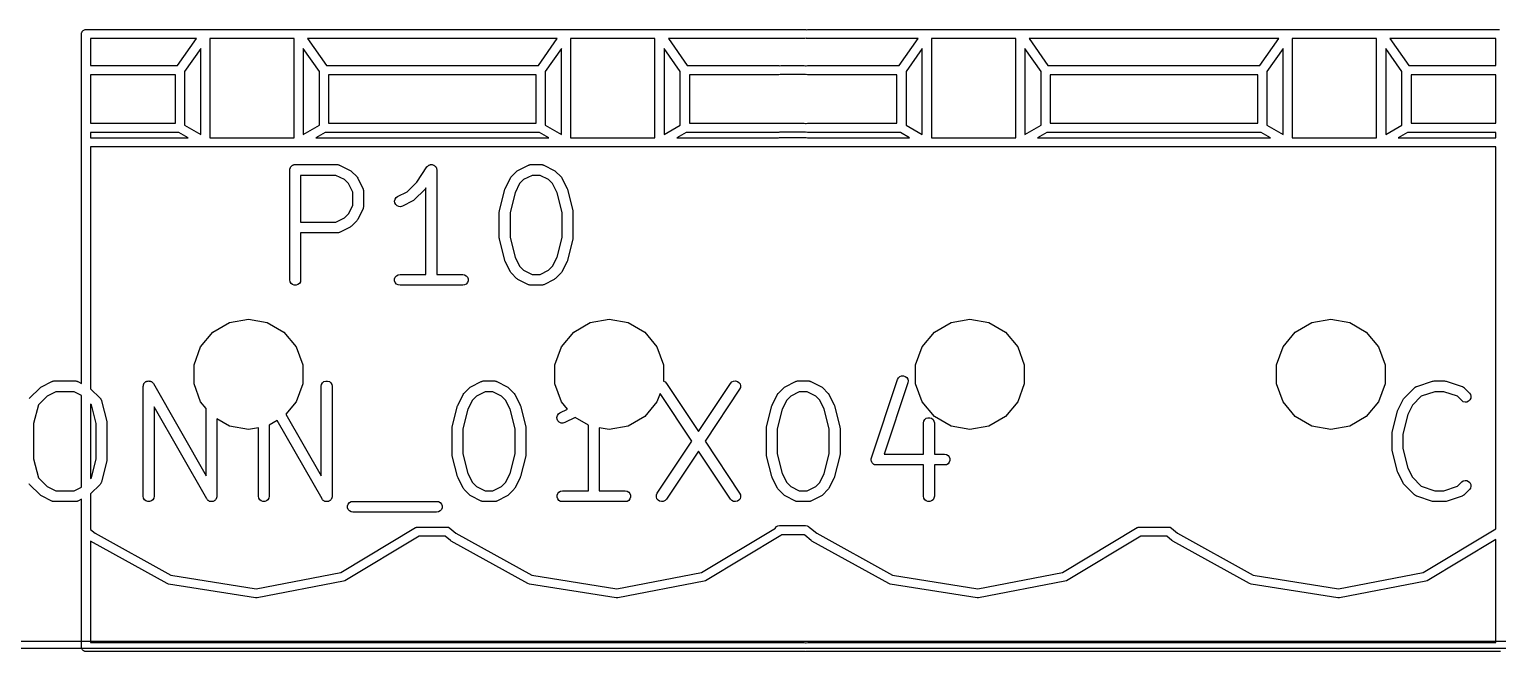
# Model space of a CAD drawing. Extents: x 10 to 287, y -200 to -10.
# Drawn here: x 122.46 to 142.81, y -130.09 to -121.47 of the extents above; entities that cross this region are included whole.
import ezdxf

# ---------------------------------------------------------------- set-up
doc = ezdxf.new("R2010")
doc.units = 0
doc.header["$MEASUREMENT"] = 0
doc.layers.add('BLACK', color=7, linetype='CONTINUOUS')

msp = doc.modelspace()

# ---------------------------------------------------------------- linework, layer by layer
at = {"layer": 'Black'}
for p, q in [((123.21, -121.482), (123.218, -121.475)), ((123.218, -121.475), (123.228, -121.471)), ((123.228, -121.471), (123.239, -121.467)), ((123.228, -121.471), (123.228, -121.471)), ((123.228, -121.471), (123.228, -121.471)), ((123.239, -121.467), (123.261, -121.467)), ((123.261, -121.467), (123.261, -121.468)), ((123.261, -121.468), (124.902, -121.468)), ((124.902, -121.468), (126.198, -121.468)), ((126.198, -121.468), (129.449, -121.468)), ((129.449, -121.468), (129.902, -121.468)), ((129.902, -121.468), (131.198, -121.468)), ((131.198, -121.468), (132.85, -121.468)), ((132.85, -121.468), (132.862, -121.47)), ((132.862, -121.47), (132.88, -121.466)), ((132.88, -121.466), (133.21, -121.466)), ((133.21, -121.466), (133.232, -121.47)), ((133.232, -121.471), (133.25, -121.468)), ((133.232, -121.47), (133.232, -121.471)), ((133.25, -121.468), (134.902, -121.468)), ((134.902, -121.468), (136.198, -121.468)), ((136.198, -121.468), (139.449, -121.468)), ((139.449, -121.468), (139.902, -121.468)), ((139.902, -121.468), (141.198, -121.468)), ((141.198, -121.468), (142.839, -121.468)), ((123.186, -121.53), (123.187, -121.525)), ((123.186, -126.374), (123.186, -121.53)), ((123.187, -121.52), (123.189, -121.516)), ((123.187, -121.525), (123.187, -121.52)), ((123.189, -121.516), (123.19, -121.508)), ((123.19, -121.508), (123.194, -121.502)), ((123.194, -121.502), (123.195, -121.499)), ((123.195, -121.499), (123.197, -121.497)), ((123.197, -121.497), (123.201, -121.489)), ((123.201, -121.489), (123.208, -121.483)), ((123.208, -121.483), (123.209, -121.482)), ((123.209, -121.482), (123.21, -121.482)), ((123.313, -121.594), (123.313, -121.968)), ((124.78, -121.594), (123.313, -121.594)), ((124.519, -121.968), (124.78, -121.594)), ((124.966, -121.594), (124.966, -122.969)), ((126.134, -121.594), (124.966, -121.594)), ((126.134, -122.969), (126.134, -121.594)), ((126.651, -121.594), (126.32, -121.594)), ((126.32, -121.594), (126.581, -121.968)), ((129.78, -121.594), (126.651, -121.594)), ((129.519, -121.968), (129.78, -121.594)), ((129.966, -121.594), (129.966, -122.969)), ((131.134, -121.594), (129.966, -121.594)), ((131.134, -122.969), (131.134, -121.594)), ((132.85, -121.594), (131.32, -121.594)), ((131.32, -121.594), (131.581, -121.968)), ((132.868, -121.591), (132.85, -121.594)), ((132.88, -121.593), (132.868, -121.591)), ((133.21, -121.593), (132.88, -121.593)), ((133.228, -121.59), (133.21, -121.593)), ((133.228, -121.591), (133.228, -121.59)), ((133.25, -121.594), (133.228, -121.591)), ((134.78, -121.594), (133.25, -121.594)), ((134.519, -121.968), (134.78, -121.594)), ((134.966, -121.594), (134.966, -122.969)), ((136.134, -121.594), (134.966, -121.594)), ((136.134, -122.969), (136.134, -121.594)), ((136.651, -121.594), (136.32, -121.594)), ((136.32, -121.594), (136.581, -121.968)), ((139.78, -121.594), (136.651, -121.594)), ((139.519, -121.968), (139.78, -121.594)), ((139.966, -121.594), (139.966, -122.969)), ((141.134, -121.594), (139.966, -121.594)), ((141.134, -122.969), (141.134, -121.594)), ((141.32, -121.594), (141.581, -121.968)), ((142.786, -121.594), (141.32, -121.594)), ((142.786, -121.968), (142.786, -121.594)), ((124.839, -121.732), (124.615, -122.051)), ((124.839, -122.923), (124.839, -121.732)), ((126.485, -122.051), (126.261, -121.732)), ((126.261, -121.732), (126.261, -122.923)), ((129.839, -121.732), (129.615, -122.051)), ((129.839, -122.923), (129.839, -121.732)), ((131.485, -122.051), (131.261, -121.732)), ((131.261, -121.732), (131.261, -122.923)), ((134.839, -121.732), (134.615, -122.051)), ((134.839, -122.923), (134.839, -121.732)), ((136.485, -122.051), (136.261, -121.732)), ((136.261, -121.732), (136.261, -122.923)), ((139.839, -121.732), (139.615, -122.051)), ((139.839, -122.923), (139.839, -121.732)), ((141.485, -122.051), (141.261, -121.732)), ((141.261, -121.732), (141.261, -122.923)), ((123.313, -121.968), (124.519, -121.968)), ((124.615, -122.051), (124.615, -122.795)), ((126.485, -122.795), (126.485, -122.051)), ((126.581, -121.968), (129.449, -121.968)), ((129.449, -121.968), (129.519, -121.968)), ((129.615, -122.051), (129.615, -122.795)), ((131.485, -122.795), (131.485, -122.051)), ((131.581, -121.968), (132.85, -121.968)), ((132.85, -121.968), (132.861, -121.97)), ((132.861, -121.97), (132.88, -121.966)), ((132.88, -121.966), (133.2, -121.966)), ((133.2, -121.966), (133.222, -121.97)), ((133.222, -121.97), (133.226, -121.973)), ((133.224, -122.088), (133.222, -122.09)), ((133.228, -122.091), (133.224, -122.088)), ((133.226, -121.973), (133.228, -121.972)), ((133.228, -121.972), (133.25, -121.968)), ((133.25, -121.968), (134.519, -121.968)), ((134.615, -122.051), (134.615, -122.795)), ((136.485, -122.795), (136.485, -122.051)), ((136.581, -121.968), (139.449, -121.968)), ((139.449, -121.968), (139.519, -121.968)), ((139.615, -122.051), (139.615, -122.795)), ((141.485, -122.795), (141.485, -122.051)), ((141.581, -121.968), (142.786, -121.968)), ((123.313, -122.095), (123.313, -122.768)), ((124.488, -122.095), (123.313, -122.095)), ((124.488, -122.768), (124.488, -122.095)), ((126.651, -122.095), (126.612, -122.095)), ((126.612, -122.095), (126.612, -122.768)), ((129.449, -122.095), (126.651, -122.095)), ((129.488, -122.095), (129.449, -122.095)), ((129.488, -122.768), (129.488, -122.095)), ((132.85, -122.095), (131.612, -122.095)), ((131.612, -122.095), (131.612, -122.768)), ((132.869, -122.092), (132.85, -122.095)), ((132.88, -122.093), (132.869, -122.092)), ((133.2, -122.093), (132.88, -122.093)), ((133.222, -122.09), (133.2, -122.093)), ((133.25, -122.095), (133.228, -122.091)), ((134.488, -122.095), (133.25, -122.095)), ((134.488, -122.768), (134.488, -122.095)), ((136.651, -122.095), (136.612, -122.095)), ((136.612, -122.095), (136.612, -122.768)), ((139.449, -122.095), (136.651, -122.095)), ((139.488, -122.095), (139.449, -122.095)), ((139.488, -122.768), (139.488, -122.095)), ((141.612, -122.095), (141.612, -122.768)), ((142.786, -122.095), (141.612, -122.095)), ((142.786, -122.768), (142.786, -122.095)), ((123.313, -122.768), (124.488, -122.768)), ((124.535, -122.895), (123.313, -122.895)), ((123.313, -122.895), (123.313, -122.969)), ((124.664, -122.969), (124.535, -122.895)), ((124.615, -122.795), (124.839, -122.923)), ((126.261, -122.923), (126.485, -122.795)), ((126.565, -122.895), (126.436, -122.969)), ((126.651, -122.895), (126.565, -122.895)), ((126.612, -122.768), (129.449, -122.768)), ((129.449, -122.895), (126.651, -122.895)), ((129.449, -122.768), (129.488, -122.768)), ((129.535, -122.895), (129.449, -122.895)), ((129.664, -122.969), (129.535, -122.895)), ((129.615, -122.795), (129.839, -122.923)), ((131.261, -122.923), (131.485, -122.795)), ((131.565, -122.895), (131.436, -122.969)), ((132.85, -122.895), (131.565, -122.895)), ((131.612, -122.768), (132.85, -122.768)), ((132.85, -122.768), (132.851, -122.768)), ((132.859, -122.893), (132.85, -122.895)), ((132.851, -122.768), (132.86, -122.766)), ((132.86, -122.893), (132.859, -122.893)), ((132.86, -122.766), (133.2, -122.766)), ((133.2, -122.893), (132.86, -122.893)), ((133.2, -122.766), (133.222, -122.77)), ((133.222, -122.89), (133.2, -122.893)), ((133.222, -122.77), (133.226, -122.773)), ((133.224, -122.889), (133.222, -122.89)), ((133.228, -122.891), (133.224, -122.889)), ((133.226, -122.773), (133.228, -122.772)), ((133.228, -122.772), (133.25, -122.768)), ((133.25, -122.895), (133.228, -122.891)), ((133.25, -122.768), (134.488, -122.768)), ((134.535, -122.895), (133.25, -122.895)), ((134.664, -122.969), (134.535, -122.895)), ((134.615, -122.795), (134.839, -122.923)), ((136.261, -122.923), (136.485, -122.795)), ((136.565, -122.895), (136.436, -122.969)), ((136.651, -122.895), (136.565, -122.895)), ((136.612, -122.768), (139.449, -122.768)), ((139.449, -122.895), (136.651, -122.895)), ((139.449, -122.768), (139.488, -122.768)), ((139.535, -122.895), (139.449, -122.895)), ((139.664, -122.969), (139.535, -122.895)), ((139.615, -122.795), (139.839, -122.923)), ((141.261, -122.923), (141.485, -122.795)), ((141.565, -122.895), (141.436, -122.969)), ((142.786, -122.895), (141.565, -122.895)), ((141.612, -122.768), (142.786, -122.768)), ((142.786, -122.969), (142.786, -122.895)), ((123.313, -122.969), (124.552, -122.969)), ((124.552, -123.096), (123.313, -123.096)), ((123.313, -123.096), (123.313, -126.449)), ((124.552, -122.969), (124.664, -122.969)), ((124.902, -123.096), (124.552, -123.096)), ((126.198, -123.096), (124.902, -123.096)), ((124.966, -122.969), (126.134, -122.969)), ((126.548, -123.096), (126.198, -123.096)), ((126.436, -122.969), (126.548, -122.969)), ((126.548, -122.969), (129.449, -122.969)), ((126.651, -123.096), (126.548, -123.096)), ((129.552, -123.096), (126.651, -123.096)), ((129.449, -122.969), (129.552, -122.969)), ((129.552, -122.969), (129.664, -122.969)), ((129.902, -123.096), (129.552, -123.096)), ((131.198, -123.096), (129.902, -123.096)), ((129.966, -122.969), (131.134, -122.969)), ((131.548, -123.096), (131.198, -123.096)), ((131.436, -122.969), (131.548, -122.969)), ((131.548, -122.969), (132.848, -122.969)), ((132.85, -123.096), (131.548, -123.096)), ((132.848, -122.969), (132.86, -122.966)), ((132.862, -123.093), (132.85, -123.096)), ((132.86, -122.966), (133.23, -122.966)), ((133.23, -123.093), (132.862, -123.093)), ((133.23, -122.966), (133.246, -122.969)), ((133.234, -123.093), (133.23, -123.093)), ((133.25, -123.096), (133.234, -123.093)), ((133.246, -122.969), (133.25, -122.969)), ((133.25, -122.969), (134.552, -122.969)), ((134.552, -123.096), (133.25, -123.096)), ((134.552, -122.969), (134.664, -122.969)), ((134.902, -123.096), (134.552, -123.096)), ((136.198, -123.096), (134.902, -123.096)), ((134.966, -122.969), (136.134, -122.969)), ((136.548, -123.096), (136.198, -123.096)), ((136.436, -122.969), (136.548, -122.969)), ((136.548, -122.969), (139.449, -122.969)), ((136.651, -123.096), (136.548, -123.096)), ((139.552, -123.096), (136.651, -123.096)), ((139.449, -122.969), (139.552, -122.969)), ((139.552, -122.969), (139.664, -122.969)), ((139.902, -123.096), (139.552, -123.096)), ((141.198, -123.096), (139.902, -123.096)), ((139.966, -122.969), (141.134, -122.969)), ((141.548, -123.096), (141.198, -123.096)), ((141.436, -122.969), (141.548, -122.969)), ((141.548, -122.969), (142.786, -122.969)), ((142.786, -123.096), (141.548, -123.096)), ((142.786, -128.393), (142.786, -123.096)), ((126.074, -123.415), (126.076, -123.409)), ((126.074, -124.939), (126.074, -123.415)), ((126.076, -123.402), (126.078, -123.396)), ((126.076, -123.409), (126.076, -123.402)), ((126.078, -123.396), (126.079, -123.39)), ((126.079, -123.39), (126.082, -123.384)), ((126.082, -123.384), (126.084, -123.378)), ((126.084, -123.378), (126.089, -123.373)), ((126.089, -123.373), (126.092, -123.367)), ((126.092, -123.367), (126.097, -123.363)), ((126.097, -123.363), (126.101, -123.358)), ((126.101, -123.358), (126.107, -123.355)), ((126.107, -123.355), (126.112, -123.35)), ((126.112, -123.35), (126.118, -123.348)), ((126.118, -123.348), (126.124, -123.345)), ((126.124, -123.345), (126.13, -123.344)), ((126.13, -123.344), (126.136, -123.342)), ((126.136, -123.342), (126.143, -123.342)), ((126.143, -123.342), (126.149, -123.34)), ((126.149, -123.34), (126.73, -123.34)), ((126.224, -123.49), (126.224, -124.139)), ((126.712, -123.49), (126.224, -123.49)), ((126.831, -123.55), (126.712, -123.49)), ((126.73, -123.34), (126.734, -123.341)), ((126.734, -123.341), (126.739, -123.341)), ((126.739, -123.341), (126.747, -123.343)), ((126.747, -123.343), (126.756, -123.345)), ((126.756, -123.345), (126.759, -123.347)), ((126.759, -123.347), (126.764, -123.348)), ((126.764, -123.348), (126.909, -123.421)), ((126.909, -123.421), (126.918, -123.428)), ((126.918, -123.428), (126.928, -123.435)), ((126.928, -123.435), (127.001, -123.508)), ((127.001, -123.508), (127.008, -123.517)), ((127.833, -123.585), (127.974, -123.374)), ((127.974, -123.374), (127.977, -123.371)), ((127.977, -123.371), (127.979, -123.367)), ((127.979, -123.367), (127.986, -123.361)), ((127.986, -123.361), (127.992, -123.355)), ((127.992, -123.355), (127.996, -123.353)), ((127.996, -123.353), (127.999, -123.35)), ((127.999, -123.35), (128.007, -123.347)), ((128.007, -123.347), (128.015, -123.343)), ((128.015, -123.343), (128.019, -123.343)), ((128.019, -123.343), (128.023, -123.342)), ((128.023, -123.342), (128.032, -123.342)), ((128.032, -123.342), (128.041, -123.341)), ((128.041, -123.341), (128.045, -123.342)), ((128.045, -123.342), (128.049, -123.342)), ((128.049, -123.342), (128.058, -123.345)), ((128.058, -123.345), (128.066, -123.347)), ((128.066, -123.347), (128.07, -123.349)), ((128.07, -123.349), (128.074, -123.35)), ((128.074, -123.35), (128.081, -123.356)), ((128.081, -123.356), (128.088, -123.361)), ((128.088, -123.361), (128.091, -123.365)), ((128.091, -123.365), (128.094, -123.367)), ((128.094, -123.367), (128.098, -123.375)), ((128.098, -123.375), (128.104, -123.382)), ((128.104, -123.382), (128.105, -123.386)), ((128.105, -123.386), (128.107, -123.39)), ((128.107, -123.39), (128.108, -123.399)), ((128.108, -123.399), (128.111, -123.407)), ((128.111, -123.407), (128.111, -123.411)), ((128.111, -123.411), (128.111, -123.415)), ((128.111, -123.415), (128.111, -124.864)), ((129.138, -123.517), (129.144, -123.508)), ((129.144, -123.508), (129.217, -123.435)), ((129.217, -123.435), (129.227, -123.428)), ((129.227, -123.428), (129.236, -123.421)), ((129.236, -123.421), (129.382, -123.348)), ((129.433, -123.49), (129.314, -123.55)), ((129.382, -123.348), (129.386, -123.347)), ((129.386, -123.347), (129.389, -123.345)), ((129.389, -123.345), (129.398, -123.343)), ((129.398, -123.343), (129.407, -123.341)), ((129.407, -123.341), (129.411, -123.341)), ((129.411, -123.341), (129.415, -123.34)), ((129.415, -123.34), (129.56, -123.34)), ((129.543, -123.49), (129.433, -123.49)), ((129.661, -123.55), (129.543, -123.49)), ((129.56, -123.34), (129.565, -123.341)), ((129.565, -123.341), (129.569, -123.341)), ((129.569, -123.341), (129.577, -123.343)), ((129.577, -123.343), (129.586, -123.345)), ((129.586, -123.345), (129.59, -123.347)), ((129.59, -123.347), (129.594, -123.348)), ((129.594, -123.348), (129.739, -123.421)), ((129.739, -123.421), (129.749, -123.428)), ((129.749, -123.428), (129.758, -123.435)), ((129.758, -123.435), (129.831, -123.508)), ((129.831, -123.508), (129.838, -123.517)), ((126.886, -123.605), (126.831, -123.55)), ((126.945, -123.723), (126.886, -123.605)), ((127.008, -123.517), (127.015, -123.527)), ((127.015, -123.527), (127.087, -123.672)), ((127.087, -123.672), (127.089, -123.676)), ((127.089, -123.676), (127.091, -123.68)), ((127.091, -123.68), (127.092, -123.689)), ((127.092, -123.689), (127.095, -123.697)), ((127.095, -123.697), (127.095, -123.701)), ((127.095, -123.701), (127.095, -123.706)), ((127.095, -123.706), (127.095, -123.923)), ((127.702, -123.717), (127.833, -123.585)), ((127.944, -123.686), (127.799, -123.831)), ((127.948, -123.68), (127.944, -123.686)), ((127.954, -123.675), (127.948, -123.68)), ((127.961, -123.663), (127.954, -123.675)), ((127.961, -124.864), (127.961, -123.663)), ((128.98, -123.978), (129.052, -123.688)), ((129.052, -123.688), (129.055, -123.68)), ((129.055, -123.68), (129.058, -123.672)), ((129.058, -123.672), (129.13, -123.527)), ((129.13, -123.527), (129.138, -123.517)), ((129.259, -123.605), (129.196, -123.732)), ((129.314, -123.55), (129.259, -123.605)), ((129.716, -123.605), (129.661, -123.55)), ((129.78, -123.732), (129.716, -123.605)), ((129.838, -123.517), (129.845, -123.527)), ((129.845, -123.527), (129.918, -123.672)), ((129.918, -123.672), (129.92, -123.68)), ((129.92, -123.68), (129.923, -123.688)), ((129.923, -123.688), (129.996, -123.978)), ((126.886, -124.024), (126.945, -123.906)), ((126.945, -123.906), (126.945, -123.723)), ((127.526, -123.846), (127.532, -123.821)), ((127.529, -123.872), (127.526, -123.846)), ((127.541, -123.896), (127.529, -123.872)), ((127.532, -123.821), (127.546, -123.799)), ((127.56, -123.913), (127.541, -123.896)), ((127.546, -123.799), (127.567, -123.784)), ((127.583, -123.924), (127.56, -123.913)), ((127.567, -123.784), (127.702, -123.717)), ((127.634, -123.918), (127.609, -123.925)), ((127.78, -123.845), (127.634, -123.918)), ((127.789, -123.838), (127.78, -123.845)), ((127.799, -123.831), (127.789, -123.838)), ((129.196, -123.732), (129.127, -124.005)), ((129.848, -124.005), (129.78, -123.732)), ((126.712, -124.139), (126.831, -124.08)), ((126.831, -124.08), (126.886, -124.024)), ((127.001, -124.122), (126.928, -124.194)), ((127.008, -124.112), (127.001, -124.122)), ((127.015, -124.102), (127.008, -124.112)), ((127.087, -123.957), (127.015, -124.102)), ((127.089, -123.953), (127.087, -123.957)), ((127.091, -123.949), (127.089, -123.953)), ((127.092, -123.94), (127.091, -123.949)), ((127.095, -123.932), (127.092, -123.94)), ((127.095, -123.923), (127.095, -123.928)), ((127.095, -123.928), (127.095, -123.932)), ((127.609, -123.925), (127.583, -123.924)), ((128.977, -123.996), (128.979, -123.987)), ((128.977, -124.359), (128.977, -123.996)), ((128.979, -123.987), (128.98, -123.978)), ((129.127, -124.005), (129.127, -124.35)), ((129.848, -124.35), (129.848, -124.005)), ((129.996, -123.978), (129.997, -123.987)), ((129.997, -123.987), (129.998, -123.996)), ((129.998, -123.996), (129.998, -124.359)), ((126.224, -124.139), (126.712, -124.139)), ((126.73, -124.289), (126.224, -124.289)), ((126.224, -124.289), (126.224, -124.939)), ((126.734, -124.288), (126.73, -124.289)), ((126.739, -124.288), (126.734, -124.288)), ((126.747, -124.286), (126.739, -124.288)), ((126.756, -124.284), (126.747, -124.286)), ((126.759, -124.282), (126.756, -124.284)), ((126.764, -124.281), (126.759, -124.282)), ((126.909, -124.208), (126.764, -124.281)), ((126.918, -124.201), (126.909, -124.208)), ((126.928, -124.194), (126.918, -124.201)), ((128.979, -124.368), (128.977, -124.359)), ((128.98, -124.377), (128.979, -124.368)), ((129.052, -124.667), (128.98, -124.377)), ((129.127, -124.35), (129.196, -124.623)), ((129.78, -124.623), (129.848, -124.35)), ((129.996, -124.377), (129.923, -124.667)), ((129.997, -124.368), (129.996, -124.377)), ((129.998, -124.359), (129.997, -124.368)), ((129.055, -124.675), (129.052, -124.667)), ((129.058, -124.683), (129.055, -124.675)), ((129.13, -124.828), (129.058, -124.683)), ((129.196, -124.623), (129.259, -124.75)), ((129.716, -124.75), (129.78, -124.623)), ((129.918, -124.683), (129.845, -124.828)), ((129.92, -124.675), (129.918, -124.683)), ((129.923, -124.667), (129.92, -124.675)), ((127.527, -124.926), (127.536, -124.902)), ((127.527, -124.952), (127.527, -124.926)), ((127.536, -124.902), (127.553, -124.882)), ((127.553, -124.882), (127.575, -124.869)), ((127.575, -124.869), (127.601, -124.864)), ((127.601, -124.864), (127.961, -124.864)), ((128.111, -124.864), (128.472, -124.864)), ((128.472, -124.864), (128.497, -124.869)), ((128.497, -124.869), (128.52, -124.882)), ((128.52, -124.882), (128.537, -124.902)), ((128.537, -124.902), (128.546, -124.926)), ((128.546, -124.926), (128.546, -124.952)), ((129.138, -124.837), (129.13, -124.828)), ((129.144, -124.847), (129.138, -124.837)), ((129.217, -124.92), (129.144, -124.847)), ((129.227, -124.927), (129.217, -124.92)), ((129.236, -124.934), (129.227, -124.927)), ((129.382, -125.007), (129.236, -124.934)), ((129.259, -124.75), (129.314, -124.805)), ((129.314, -124.805), (129.433, -124.864)), ((129.433, -124.864), (129.543, -124.864)), ((129.543, -124.864), (129.661, -124.805)), ((129.739, -124.934), (129.594, -125.007)), ((129.661, -124.805), (129.716, -124.75)), ((129.749, -124.927), (129.739, -124.934)), ((129.758, -124.92), (129.749, -124.927)), ((129.831, -124.847), (129.758, -124.92)), ((129.838, -124.837), (129.831, -124.847)), ((129.845, -124.828), (129.838, -124.837)), ((126.079, -124.965), (126.074, -124.939)), ((126.092, -124.988), (126.079, -124.965)), ((126.112, -125.004), (126.092, -124.988)), ((126.136, -125.013), (126.112, -125.004)), ((126.162, -125.013), (126.136, -125.013)), ((126.187, -125.004), (126.162, -125.013)), ((126.207, -124.988), (126.187, -125.004)), ((126.22, -124.965), (126.207, -124.988)), ((126.224, -124.939), (126.22, -124.965)), ((127.536, -124.977), (127.527, -124.952)), ((127.553, -124.997), (127.536, -124.977)), ((127.575, -125.01), (127.553, -124.997)), ((127.601, -125.014), (127.575, -125.01)), ((128.472, -125.014), (127.601, -125.014)), ((128.497, -125.01), (128.472, -125.014)), ((128.52, -124.997), (128.497, -125.01)), ((128.537, -124.977), (128.52, -124.997)), ((128.546, -124.952), (128.537, -124.977)), ((129.386, -125.008), (129.382, -125.007)), ((129.389, -125.01), (129.386, -125.008)), ((129.398, -125.011), (129.389, -125.01)), ((129.407, -125.014), (129.398, -125.011)), ((129.411, -125.014), (129.407, -125.014)), ((129.415, -125.014), (129.411, -125.014)), ((129.56, -125.014), (129.415, -125.014)), ((129.565, -125.014), (129.56, -125.014)), ((129.569, -125.014), (129.565, -125.014)), ((129.577, -125.011), (129.569, -125.014)), ((129.586, -125.01), (129.577, -125.011)), ((129.59, -125.008), (129.586, -125.01)), ((129.594, -125.007), (129.59, -125.008)), ((125.008, -125.664), (125.238, -125.531)), ((125.238, -125.531), (125.5, -125.485)), ((125.5, -125.485), (125.762, -125.531)), ((125.762, -125.531), (125.992, -125.664)), ((130.008, -125.664), (130.238, -125.531)), ((130.238, -125.531), (130.5, -125.485)), ((130.5, -125.485), (130.762, -125.531)), ((130.762, -125.531), (130.992, -125.664)), ((135.008, -125.664), (135.238, -125.531)), ((135.238, -125.531), (135.5, -125.485)), ((135.5, -125.485), (135.762, -125.531)), ((135.762, -125.531), (135.992, -125.664)), ((140.008, -125.664), (140.238, -125.531)), ((140.238, -125.531), (140.5, -125.485)), ((140.5, -125.485), (140.762, -125.531)), ((140.762, -125.531), (140.992, -125.664)), ((124.838, -125.868), (125.008, -125.664)), ((125.992, -125.664), (126.162, -125.868)), ((129.838, -125.868), (130.008, -125.664)), ((130.992, -125.664), (131.162, -125.868)), ((134.838, -125.868), (135.008, -125.664)), ((135.992, -125.664), (136.162, -125.868)), ((139.838, -125.868), (140.008, -125.664)), ((140.992, -125.664), (141.162, -125.868)), ((124.747, -126.117), (124.838, -125.868)), ((126.162, -125.868), (126.253, -126.117)), ((129.747, -126.117), (129.838, -125.868)), ((131.162, -125.868), (131.253, -126.117)), ((134.747, -126.117), (134.838, -125.868)), ((136.162, -125.868), (136.253, -126.117)), ((139.747, -126.117), (139.838, -125.868)), ((141.162, -125.868), (141.253, -126.117)), ((124.747, -126.383), (124.747, -126.117)), ((126.253, -126.117), (126.253, -126.383)), ((129.747, -126.383), (129.747, -126.117)), ((131.253, -126.117), (131.253, -126.345)), ((134.747, -126.383), (134.747, -126.117)), ((136.253, -126.117), (136.253, -126.383)), ((139.747, -126.383), (139.747, -126.117)), ((141.253, -126.117), (141.253, -126.383)), ((122.632, -126.421), (122.778, -126.348)), ((122.778, -126.348), (122.782, -126.347)), ((122.782, -126.347), (122.785, -126.345)), ((122.785, -126.345), (122.794, -126.343)), ((122.794, -126.343), (122.803, -126.341)), ((122.803, -126.341), (122.807, -126.341)), ((122.807, -126.341), (122.811, -126.34)), ((122.811, -126.34), (123.101, -126.34)), ((123.101, -126.34), (123.106, -126.341)), ((123.106, -126.341), (123.11, -126.341)), ((123.11, -126.341), (123.118, -126.343)), ((123.118, -126.343), (123.127, -126.345)), ((123.127, -126.345), (123.131, -126.347)), ((123.131, -126.347), (123.135, -126.348)), ((123.135, -126.348), (123.186, -126.374)), ((124.065, -126.363), (124.069, -126.358)), ((124.069, -126.358), (124.075, -126.355)), ((124.075, -126.355), (124.08, -126.35)), ((124.08, -126.35), (124.086, -126.348)), ((124.086, -126.348), (124.092, -126.345)), ((124.092, -126.345), (124.098, -126.344)), ((124.098, -126.344), (124.104, -126.342)), ((124.104, -126.342), (124.111, -126.342)), ((124.111, -126.342), (124.118, -126.34)), ((124.118, -126.34), (124.124, -126.342)), ((124.124, -126.342), (124.13, -126.342)), ((124.13, -126.342), (124.137, -126.344)), ((124.137, -126.344), (124.143, -126.345)), ((124.143, -126.345), (124.149, -126.348)), ((124.149, -126.348), (124.155, -126.35)), ((124.155, -126.35), (124.16, -126.355)), ((124.16, -126.355), (124.166, -126.358)), ((124.166, -126.358), (124.17, -126.363)), ((126.527, -126.367), (126.547, -126.35)), ((126.547, -126.35), (126.572, -126.342)), ((126.572, -126.342), (126.598, -126.342)), ((126.598, -126.342), (126.622, -126.35)), ((126.622, -126.35), (126.642, -126.367)), ((128.583, -126.421), (128.728, -126.348)), ((128.728, -126.348), (128.733, -126.347)), ((128.733, -126.347), (128.736, -126.345)), ((128.736, -126.345), (128.745, -126.343)), ((128.745, -126.343), (128.753, -126.341)), ((128.753, -126.341), (128.758, -126.341)), ((128.758, -126.341), (128.762, -126.34)), ((128.762, -126.34), (128.907, -126.34)), ((128.907, -126.34), (128.911, -126.341)), ((128.911, -126.341), (128.916, -126.341)), ((128.916, -126.341), (128.924, -126.343)), ((128.924, -126.343), (128.933, -126.345)), ((128.933, -126.345), (128.937, -126.347)), ((128.937, -126.347), (128.941, -126.348)), ((128.941, -126.348), (129.086, -126.421)), ((131.253, -126.345), (131.274, -126.355)), ((131.274, -126.355), (131.292, -126.374)), ((132.183, -126.374), (132.201, -126.355)), ((132.201, -126.355), (132.224, -126.343)), ((132.224, -126.343), (132.25, -126.341)), ((132.25, -126.341), (132.276, -126.347)), ((132.276, -126.347), (132.297, -126.361)), ((132.297, -126.361), (132.313, -126.382)), ((132.938, -126.421), (133.083, -126.348)), ((133.083, -126.348), (133.087, -126.347)), ((133.087, -126.347), (133.091, -126.345)), ((133.091, -126.345), (133.099, -126.343)), ((133.099, -126.343), (133.108, -126.341)), ((133.108, -126.341), (133.112, -126.341)), ((133.112, -126.341), (133.116, -126.34)), ((133.116, -126.34), (133.261, -126.34)), ((133.261, -126.34), (133.266, -126.341)), ((133.266, -126.341), (133.27, -126.341)), ((133.27, -126.341), (133.278, -126.343)), ((133.278, -126.343), (133.287, -126.345)), ((133.287, -126.345), (133.291, -126.347)), ((133.291, -126.347), (133.295, -126.348)), ((133.295, -126.348), (133.44, -126.421)), ((134.134, -127.408), (134.497, -126.319)), ((134.497, -126.319), (134.509, -126.296)), ((134.509, -126.296), (134.528, -126.279)), ((134.528, -126.279), (134.553, -126.269)), ((134.553, -126.269), (134.579, -126.269)), ((134.579, -126.269), (134.603, -126.277)), ((134.603, -126.277), (134.624, -126.293)), ((134.624, -126.293), (134.637, -126.315)), ((134.637, -126.315), (134.643, -126.341)), ((134.643, -126.341), (134.639, -126.367)), ((141.691, -126.417), (141.909, -126.344)), ((141.909, -126.344), (141.92, -126.343)), ((141.92, -126.343), (141.932, -126.34)), ((141.932, -126.34), (142.077, -126.34)), ((142.077, -126.34), (142.089, -126.343)), ((142.089, -126.343), (142.101, -126.344)), ((142.101, -126.344), (142.319, -126.417)), ((122.468, -126.58), (122.613, -126.435)), ((122.71, -126.55), (122.589, -126.671)), ((122.613, -126.435), (122.623, -126.428)), ((122.623, -126.428), (122.632, -126.421)), ((122.829, -126.49), (122.71, -126.55)), ((123.084, -126.49), (122.829, -126.49)), ((123.186, -126.542), (123.084, -126.49)), ((123.186, -127.813), (123.186, -126.542)), ((123.313, -126.449), (123.445, -126.58)), ((124.042, -126.415), (124.044, -126.409)), ((124.042, -127.939), (124.042, -126.415)), ((124.044, -126.402), (124.046, -126.396)), ((124.044, -126.409), (124.044, -126.402)), ((124.046, -126.396), (124.047, -126.39)), ((124.047, -126.39), (124.05, -126.384)), ((124.05, -126.384), (124.053, -126.378)), ((124.053, -126.378), (124.057, -126.373)), ((124.057, -126.373), (124.06, -126.367)), ((124.06, -126.367), (124.065, -126.363)), ((124.17, -126.363), (124.175, -126.367)), ((124.175, -126.367), (124.178, -126.373)), ((124.178, -126.373), (124.183, -126.378)), ((124.183, -126.378), (124.913, -127.657)), ((124.838, -126.632), (124.747, -126.383)), ((126.253, -126.383), (126.162, -126.632)), ((126.51, -126.415), (126.514, -126.39)), ((126.51, -127.657), (126.51, -126.415)), ((126.514, -126.39), (126.527, -126.367)), ((126.642, -126.367), (126.655, -126.39)), ((126.655, -126.39), (126.66, -126.415)), ((126.66, -126.415), (126.66, -127.939)), ((128.405, -126.672), (128.477, -126.527)), ((128.477, -126.527), (128.484, -126.517)), ((128.484, -126.517), (128.491, -126.508)), ((128.491, -126.508), (128.564, -126.435)), ((128.564, -126.435), (128.574, -126.428)), ((128.574, -126.428), (128.583, -126.421)), ((128.661, -126.55), (128.606, -126.605)), ((128.78, -126.49), (128.661, -126.55)), ((128.889, -126.49), (128.78, -126.49)), ((129.008, -126.55), (128.889, -126.49)), ((129.063, -126.605), (129.008, -126.55)), ((129.086, -126.421), (129.095, -126.428)), ((129.095, -126.428), (129.105, -126.435)), ((129.105, -126.435), (129.178, -126.508)), ((129.178, -126.508), (129.185, -126.517)), ((129.185, -126.517), (129.192, -126.527)), ((129.192, -126.527), (129.265, -126.672)), ((129.838, -126.632), (129.747, -126.383)), ((131.205, -126.515), (131.162, -126.632)), ((131.647, -127.177), (131.205, -126.515)), ((131.292, -126.374), (131.737, -127.042)), ((131.737, -127.042), (132.183, -126.374)), ((132.308, -126.457), (131.828, -127.177)), ((132.318, -126.433), (132.308, -126.457)), ((132.313, -126.382), (132.32, -126.407)), ((132.32, -126.407), (132.318, -126.433)), ((132.759, -126.672), (132.831, -126.527)), ((132.831, -126.527), (132.839, -126.517)), ((132.839, -126.517), (132.846, -126.508)), ((132.846, -126.508), (132.918, -126.435)), ((132.918, -126.435), (132.928, -126.428)), ((132.928, -126.428), (132.938, -126.421)), ((133.016, -126.55), (132.96, -126.605)), ((133.134, -126.49), (133.016, -126.55)), ((133.244, -126.49), (133.134, -126.49)), ((133.362, -126.55), (133.244, -126.49)), ((133.418, -126.605), (133.362, -126.55)), ((133.44, -126.421), (133.45, -126.428)), ((133.45, -126.428), (133.46, -126.435)), ((133.46, -126.435), (133.532, -126.508)), ((133.532, -126.508), (133.539, -126.517)), ((133.539, -126.517), (133.546, -126.527)), ((133.546, -126.527), (133.619, -126.672)), ((134.639, -126.367), (134.309, -127.356)), ((134.838, -126.632), (134.747, -126.383)), ((136.253, -126.383), (136.162, -126.632)), ((139.838, -126.632), (139.747, -126.383)), ((141.253, -126.383), (141.162, -126.632)), ((141.516, -126.58), (141.662, -126.435)), ((141.755, -126.554), (141.631, -126.678)), ((141.662, -126.435), (141.665, -126.432)), ((141.665, -126.432), (141.668, -126.429)), ((141.668, -126.429), (141.676, -126.425)), ((141.676, -126.425), (141.683, -126.42)), ((141.683, -126.42), (141.687, -126.419)), ((141.687, -126.419), (141.691, -126.417)), ((141.944, -126.49), (141.755, -126.554)), ((142.065, -126.49), (141.944, -126.49)), ((142.255, -126.554), (142.065, -126.49)), ((142.315, -126.614), (142.255, -126.554)), ((142.319, -126.417), (142.323, -126.419)), ((142.323, -126.419), (142.327, -126.42)), ((142.327, -126.42), (142.334, -126.425)), ((142.334, -126.425), (142.342, -126.429)), ((142.342, -126.429), (142.345, -126.432)), ((142.345, -126.432), (142.348, -126.435)), ((142.348, -126.435), (142.421, -126.508)), ((142.421, -126.508), (142.436, -126.529)), ((142.436, -126.529), (142.442, -126.554)), ((142.442, -126.554), (142.44, -126.58)), ((122.464, -126.586), (122.468, -126.58)), ((122.589, -126.671), (122.523, -126.933)), ((123.324, -126.671), (123.313, -126.661)), ((123.313, -126.661), (123.313, -127.694)), ((123.389, -126.933), (123.324, -126.671)), ((123.445, -126.58), (123.449, -126.586)), ((123.449, -126.586), (123.454, -126.591)), ((123.454, -126.591), (123.456, -126.597)), ((123.456, -126.597), (123.46, -126.601)), ((123.46, -126.601), (123.462, -126.608)), ((123.462, -126.608), (123.464, -126.615)), ((123.464, -126.615), (123.537, -126.905)), ((124.923, -127.977), (124.192, -126.698)), ((124.192, -126.698), (124.192, -127.939)), ((124.913, -126.723), (124.838, -126.632)), ((124.913, -127.657), (124.913, -126.723)), ((126.162, -126.632), (126.021, -126.801)), ((128.326, -126.978), (128.399, -126.688)), ((128.399, -126.688), (128.402, -126.68)), ((128.402, -126.68), (128.405, -126.672)), ((128.542, -126.732), (128.474, -127.005)), ((128.606, -126.605), (128.542, -126.732)), ((129.127, -126.732), (129.063, -126.605)), ((129.195, -127.005), (129.127, -126.732)), ((129.265, -126.672), (129.267, -126.68)), ((129.267, -126.68), (129.27, -126.688)), ((129.27, -126.688), (129.343, -126.978)), ((129.817, -126.784), (129.921, -126.732)), ((129.921, -126.732), (129.838, -126.632)), ((131.162, -126.632), (130.992, -126.836)), ((132.681, -126.978), (132.753, -126.688)), ((132.753, -126.688), (132.757, -126.68)), ((132.757, -126.68), (132.759, -126.672)), ((132.897, -126.732), (132.828, -127.005)), ((132.96, -126.605), (132.897, -126.732)), ((133.481, -126.732), (133.418, -126.605)), ((133.549, -127.005), (133.481, -126.732)), ((133.619, -126.672), (133.621, -126.68)), ((133.621, -126.68), (133.624, -126.688)), ((133.624, -126.688), (133.697, -126.978)), ((135.008, -126.836), (134.838, -126.632)), ((136.162, -126.632), (135.992, -126.836)), ((140.008, -126.836), (139.838, -126.632)), ((141.162, -126.632), (140.992, -126.836)), ((141.352, -127.05), (141.424, -126.76)), ((141.424, -126.76), (141.427, -126.753)), ((141.427, -126.753), (141.43, -126.745)), ((141.43, -126.745), (141.502, -126.6)), ((141.502, -126.6), (141.509, -126.59)), ((141.509, -126.59), (141.516, -126.58)), ((141.631, -126.678), (141.568, -126.804)), ((142.336, -126.629), (142.315, -126.614)), ((142.361, -126.635), (142.336, -126.629)), ((142.387, -126.633), (142.361, -126.635)), ((142.411, -126.622), (142.387, -126.633)), ((142.429, -126.604), (142.411, -126.622)), ((142.44, -126.58), (142.429, -126.604)), ((122.523, -126.933), (122.523, -127.422)), ((123.389, -127.422), (123.389, -126.933)), ((123.537, -126.905), (123.538, -126.914)), ((123.538, -126.914), (123.539, -126.923)), ((123.539, -126.923), (123.539, -127.431)), ((125.238, -126.969), (125.063, -126.868)), ((125.063, -126.868), (125.063, -127.939)), ((125.5, -127.015), (125.238, -126.969)), ((125.899, -126.89), (125.789, -126.953)), ((125.789, -126.953), (125.789, -127.939)), ((126.52, -127.977), (125.899, -126.89)), ((126.021, -126.801), (126.51, -127.657)), ((129.776, -126.846), (129.782, -126.821)), ((129.779, -126.872), (129.776, -126.846)), ((129.79, -126.896), (129.779, -126.872)), ((129.782, -126.821), (129.796, -126.799)), ((129.809, -126.913), (129.79, -126.896)), ((129.796, -126.799), (129.817, -126.784)), ((129.833, -126.924), (129.809, -126.913)), ((129.859, -126.925), (129.833, -126.924)), ((129.884, -126.918), (129.859, -126.925)), ((130.027, -126.847), (129.884, -126.918)), ((130.211, -126.953), (130.027, -126.847)), ((130.211, -127.864), (130.211, -126.953)), ((130.762, -126.969), (130.5, -127.015)), ((130.992, -126.836), (130.762, -126.969)), ((134.856, -126.923), (134.86, -126.898)), ((134.856, -127.356), (134.856, -126.923)), ((134.86, -126.898), (134.873, -126.875)), ((134.873, -126.875), (134.893, -126.858)), ((134.893, -126.858), (134.918, -126.85)), ((134.918, -126.85), (134.944, -126.85)), ((134.944, -126.85), (134.968, -126.858)), ((134.968, -126.858), (134.988, -126.875)), ((134.988, -126.875), (135.001, -126.898)), ((135.001, -126.898), (135.006, -126.923)), ((135.006, -126.923), (135.006, -127.356)), ((135.238, -126.969), (135.008, -126.836)), ((135.5, -127.015), (135.238, -126.969)), ((135.762, -126.969), (135.5, -127.015)), ((135.992, -126.836), (135.762, -126.969)), ((140.238, -126.969), (140.008, -126.836)), ((140.5, -127.015), (140.238, -126.969)), ((140.762, -126.969), (140.5, -127.015)), ((140.992, -126.836), (140.762, -126.969)), ((141.568, -126.804), (141.499, -127.078)), ((125.639, -126.99), (125.5, -127.015)), ((125.639, -127.939), (125.639, -126.99)), ((128.324, -126.996), (128.326, -126.987)), ((128.324, -127.359), (128.324, -126.996)), ((128.326, -126.987), (128.326, -126.978)), ((128.474, -127.005), (128.474, -127.35)), ((129.195, -127.35), (129.195, -127.005)), ((129.343, -126.978), (129.343, -126.987)), ((129.343, -126.987), (129.345, -126.996)), ((129.345, -126.996), (129.345, -127.359)), ((130.5, -127.015), (130.361, -126.99)), ((130.361, -126.99), (130.361, -127.864)), ((132.678, -126.996), (132.68, -126.987)), ((132.678, -127.359), (132.678, -126.996)), ((132.68, -126.987), (132.681, -126.978)), ((132.828, -127.005), (132.828, -127.35)), ((133.549, -127.35), (133.549, -127.005)), ((133.697, -126.978), (133.698, -126.987)), ((133.698, -126.987), (133.699, -126.996)), ((133.699, -126.996), (133.699, -127.359)), ((141.349, -127.069), (141.351, -127.06)), ((141.349, -127.286), (141.349, -127.069)), ((141.351, -127.06), (141.352, -127.05)), ((141.499, -127.078), (141.499, -127.277)), ((128.326, -127.368), (128.324, -127.359)), ((128.326, -127.377), (128.326, -127.368)), ((128.399, -127.667), (128.326, -127.377)), ((128.474, -127.35), (128.542, -127.623)), ((129.127, -127.623), (129.195, -127.35)), ((129.343, -127.377), (129.27, -127.667)), ((129.345, -127.359), (129.343, -127.368)), ((129.343, -127.368), (129.343, -127.377)), ((131.167, -127.898), (131.647, -127.177)), ((131.737, -127.313), (131.292, -127.981)), ((132.183, -127.981), (131.737, -127.313)), ((131.828, -127.177), (132.308, -127.898)), ((132.68, -127.368), (132.678, -127.359)), ((132.681, -127.377), (132.68, -127.368)), ((132.753, -127.667), (132.681, -127.377)), ((132.828, -127.35), (132.897, -127.623)), ((133.481, -127.623), (133.549, -127.35)), ((133.697, -127.377), (133.624, -127.667)), ((133.698, -127.368), (133.697, -127.377)), ((133.699, -127.359), (133.698, -127.368)), ((134.309, -127.356), (134.856, -127.356)), ((135.006, -127.356), (135.148, -127.356)), ((135.148, -127.356), (135.174, -127.361)), ((135.174, -127.361), (135.196, -127.374)), ((135.196, -127.374), (135.213, -127.394)), ((141.351, -127.295), (141.349, -127.286)), ((141.352, -127.304), (141.351, -127.295)), ((141.424, -127.595), (141.352, -127.304)), ((141.499, -127.277), (141.568, -127.55)), ((122.523, -127.422), (122.589, -127.683)), ((123.324, -127.683), (123.389, -127.422)), ((123.537, -127.45), (123.464, -127.74)), ((123.538, -127.44), (123.537, -127.45)), ((123.539, -127.431), (123.538, -127.44)), ((134.13, -127.433), (134.131, -127.426)), ((134.131, -127.439), (134.13, -127.433)), ((134.131, -127.418), (134.133, -127.413)), ((134.131, -127.426), (134.131, -127.418)), ((134.131, -127.444), (134.131, -127.439)), ((134.134, -127.452), (134.131, -127.444)), ((134.133, -127.413), (134.134, -127.408)), ((134.135, -127.459), (134.134, -127.452)), ((134.138, -127.464), (134.135, -127.459)), ((134.14, -127.469), (134.138, -127.464)), ((134.145, -127.475), (134.14, -127.469)), ((134.149, -127.481), (134.145, -127.475)), ((134.153, -127.485), (134.149, -127.481)), ((134.157, -127.489), (134.153, -127.485)), ((134.163, -127.493), (134.157, -127.489)), ((134.169, -127.497), (134.163, -127.493)), ((134.174, -127.499), (134.169, -127.497)), ((134.179, -127.502), (134.174, -127.499)), ((134.187, -127.503), (134.179, -127.502)), ((134.194, -127.506), (134.187, -127.503)), ((134.199, -127.505), (134.194, -127.506)), ((134.205, -127.506), (134.199, -127.505)), ((134.856, -127.506), (134.205, -127.506)), ((134.856, -127.939), (134.856, -127.506)), ((135.148, -127.506), (135.006, -127.506)), ((135.006, -127.506), (135.006, -127.939)), ((135.174, -127.502), (135.148, -127.506)), ((135.196, -127.489), (135.174, -127.502)), ((135.213, -127.469), (135.196, -127.489)), ((135.213, -127.394), (135.222, -127.418)), ((135.222, -127.444), (135.213, -127.469)), ((135.222, -127.418), (135.222, -127.444)), ((141.568, -127.55), (141.631, -127.677)), ((122.468, -127.775), (122.464, -127.769)), ((122.613, -127.92), (122.468, -127.775)), ((122.589, -127.683), (122.71, -127.805)), ((123.313, -127.694), (123.324, -127.683)), ((123.445, -127.775), (123.313, -127.906)), ((123.449, -127.769), (123.445, -127.775)), ((123.454, -127.764), (123.449, -127.769)), ((123.456, -127.758), (123.454, -127.764)), ((123.46, -127.753), (123.456, -127.758)), ((123.462, -127.746), (123.46, -127.753)), ((123.464, -127.74), (123.462, -127.746)), ((128.402, -127.675), (128.399, -127.667)), ((128.405, -127.683), (128.402, -127.675)), ((128.477, -127.828), (128.405, -127.683)), ((128.542, -127.623), (128.606, -127.75)), ((128.606, -127.75), (128.661, -127.805)), ((129.008, -127.805), (129.063, -127.75)), ((129.063, -127.75), (129.127, -127.623)), ((129.265, -127.683), (129.192, -127.828)), ((129.267, -127.675), (129.265, -127.683)), ((129.27, -127.667), (129.267, -127.675)), ((132.757, -127.675), (132.753, -127.667)), ((132.759, -127.683), (132.757, -127.675)), ((132.831, -127.828), (132.759, -127.683)), ((132.897, -127.623), (132.96, -127.75)), ((132.96, -127.75), (133.016, -127.805)), ((133.362, -127.805), (133.418, -127.75)), ((133.418, -127.75), (133.481, -127.623)), ((133.619, -127.683), (133.546, -127.828)), ((133.621, -127.675), (133.619, -127.683)), ((133.624, -127.667), (133.621, -127.675)), ((141.427, -127.602), (141.424, -127.595)), ((141.43, -127.61), (141.427, -127.602)), ((141.502, -127.755), (141.43, -127.61)), ((141.509, -127.765), (141.502, -127.755)), ((141.516, -127.775), (141.509, -127.765)), ((141.662, -127.92), (141.516, -127.775)), ((141.631, -127.677), (141.755, -127.801)), ((142.255, -127.801), (142.315, -127.741)), ((142.315, -127.741), (142.336, -127.726)), ((142.336, -127.726), (142.361, -127.72)), ((142.361, -127.72), (142.387, -127.722)), ((142.387, -127.722), (142.411, -127.733)), ((142.411, -127.733), (142.429, -127.751)), ((142.429, -127.751), (142.44, -127.775)), ((142.44, -127.775), (142.442, -127.801)), ((122.623, -127.927), (122.613, -127.92)), ((122.632, -127.934), (122.623, -127.927)), ((122.778, -128.007), (122.632, -127.934)), ((122.71, -127.805), (122.829, -127.864)), ((122.829, -127.864), (123.084, -127.864)), ((123.084, -127.864), (123.186, -127.813)), ((123.186, -127.981), (123.135, -128.007)), ((123.186, -130.03), (123.186, -127.981)), ((123.313, -127.906), (123.313, -128.399)), ((124.047, -127.965), (124.042, -127.939)), ((124.06, -127.988), (124.047, -127.965)), ((124.08, -128.004), (124.06, -127.988)), ((124.175, -127.988), (124.155, -128.004)), ((124.188, -127.965), (124.175, -127.988)), ((124.192, -127.939), (124.188, -127.965)), ((124.927, -127.982), (124.923, -127.977)), ((124.931, -127.988), (124.927, -127.982)), ((124.936, -127.992), (124.931, -127.988)), ((125.046, -127.988), (125.041, -127.992)), ((125.049, -127.982), (125.046, -127.988)), ((125.053, -127.977), (125.049, -127.982)), ((125.055, -127.971), (125.053, -127.977)), ((125.059, -127.965), (125.055, -127.971)), ((125.06, -127.959), (125.059, -127.965)), ((125.062, -127.953), (125.06, -127.959)), ((125.063, -127.939), (125.062, -127.946)), ((125.062, -127.946), (125.062, -127.953)), ((125.644, -127.965), (125.639, -127.939)), ((125.657, -127.988), (125.644, -127.965)), ((125.676, -128.004), (125.657, -127.988)), ((125.771, -127.988), (125.751, -128.004)), ((125.784, -127.965), (125.771, -127.988)), ((125.789, -127.939), (125.784, -127.965)), ((126.524, -127.982), (126.52, -127.977)), ((126.527, -127.988), (126.524, -127.982)), ((126.532, -127.992), (126.527, -127.988)), ((126.642, -127.988), (126.637, -127.992)), ((126.646, -127.982), (126.642, -127.988)), ((126.65, -127.977), (126.646, -127.982)), ((126.652, -127.971), (126.65, -127.977)), ((126.655, -127.965), (126.652, -127.971)), ((126.656, -127.959), (126.655, -127.965)), ((126.659, -127.953), (126.656, -127.959)), ((126.66, -127.939), (126.659, -127.946)), ((126.659, -127.946), (126.659, -127.953)), ((128.484, -127.837), (128.477, -127.828)), ((128.491, -127.847), (128.484, -127.837)), ((128.564, -127.92), (128.491, -127.847)), ((128.574, -127.927), (128.564, -127.92)), ((128.583, -127.934), (128.574, -127.927)), ((128.728, -128.007), (128.583, -127.934)), ((128.661, -127.805), (128.78, -127.864)), ((128.78, -127.864), (128.889, -127.864)), ((128.889, -127.864), (129.008, -127.805)), ((129.086, -127.934), (128.941, -128.007)), ((129.095, -127.927), (129.086, -127.934)), ((129.105, -127.92), (129.095, -127.927)), ((129.178, -127.847), (129.105, -127.92)), ((129.185, -127.837), (129.178, -127.847)), ((129.192, -127.828), (129.185, -127.837)), ((129.777, -127.926), (129.786, -127.902)), ((129.777, -127.952), (129.777, -127.926)), ((129.786, -127.977), (129.777, -127.952)), ((129.786, -127.902), (129.802, -127.882)), ((129.802, -127.997), (129.786, -127.977)), ((129.802, -127.882), (129.825, -127.869)), ((129.825, -127.869), (129.851, -127.864)), ((129.851, -127.864), (130.211, -127.864)), ((130.361, -127.864), (130.721, -127.864)), ((130.721, -127.864), (130.747, -127.869)), ((130.747, -127.869), (130.77, -127.882)), ((130.77, -127.882), (130.786, -127.902)), ((130.786, -127.977), (130.77, -127.997)), ((130.786, -127.902), (130.795, -127.926)), ((130.795, -127.952), (130.786, -127.977)), ((130.795, -127.926), (130.795, -127.952)), ((131.155, -127.948), (131.157, -127.922)), ((131.162, -127.973), (131.155, -127.948)), ((131.157, -127.922), (131.167, -127.898)), ((131.178, -127.994), (131.162, -127.973)), ((131.292, -127.981), (131.274, -128)), ((132.201, -128), (132.183, -127.981)), ((132.313, -127.973), (132.297, -127.994)), ((132.308, -127.898), (132.318, -127.922)), ((132.32, -127.948), (132.313, -127.973)), ((132.318, -127.922), (132.32, -127.948)), ((132.839, -127.837), (132.831, -127.828)), ((132.846, -127.847), (132.839, -127.837)), ((132.918, -127.92), (132.846, -127.847)), ((132.928, -127.927), (132.918, -127.92)), ((132.938, -127.934), (132.928, -127.927)), ((133.083, -128.007), (132.938, -127.934)), ((133.016, -127.805), (133.134, -127.864)), ((133.134, -127.864), (133.244, -127.864)), ((133.244, -127.864), (133.362, -127.805)), ((133.44, -127.934), (133.295, -128.007)), ((133.45, -127.927), (133.44, -127.934)), ((133.46, -127.92), (133.45, -127.927)), ((133.532, -127.847), (133.46, -127.92)), ((133.539, -127.837), (133.532, -127.847)), ((133.546, -127.828), (133.539, -127.837)), ((134.86, -127.965), (134.856, -127.939)), ((134.873, -127.988), (134.86, -127.965)), ((134.893, -128.004), (134.873, -127.988)), ((134.988, -127.988), (134.968, -128.004)), ((135.001, -127.965), (134.988, -127.988)), ((135.006, -127.939), (135.001, -127.965)), ((141.665, -127.922), (141.662, -127.92)), ((141.668, -127.926), (141.665, -127.922)), ((141.676, -127.93), (141.668, -127.926)), ((141.683, -127.935), (141.676, -127.93)), ((141.687, -127.936), (141.683, -127.935)), ((141.691, -127.938), (141.687, -127.936)), ((141.909, -128.011), (141.691, -127.938)), ((141.755, -127.801), (141.944, -127.864)), ((141.944, -127.864), (142.065, -127.864)), ((142.065, -127.864), (142.255, -127.801)), ((142.319, -127.938), (142.101, -128.011)), ((142.323, -127.936), (142.319, -127.938)), ((142.327, -127.935), (142.323, -127.936)), ((142.334, -127.93), (142.327, -127.935)), ((142.342, -127.926), (142.334, -127.93)), ((142.345, -127.922), (142.342, -127.926)), ((142.348, -127.92), (142.345, -127.922)), ((142.421, -127.847), (142.348, -127.92)), ((142.436, -127.826), (142.421, -127.847)), ((142.442, -127.801), (142.436, -127.826)), ((122.782, -128.008), (122.778, -128.007)), ((122.785, -128.01), (122.782, -128.008)), ((122.794, -128.011), (122.785, -128.01)), ((122.803, -128.014), (122.794, -128.011)), ((122.807, -128.014), (122.803, -128.014)), ((122.811, -128.014), (122.807, -128.014)), ((123.101, -128.014), (122.811, -128.014)), ((123.106, -128.014), (123.101, -128.014)), ((123.11, -128.014), (123.106, -128.014)), ((123.118, -128.011), (123.11, -128.014)), ((123.127, -128.01), (123.118, -128.011)), ((123.131, -128.008), (123.127, -128.01)), ((123.135, -128.007), (123.131, -128.008)), ((124.104, -128.013), (124.08, -128.004)), ((124.13, -128.013), (124.104, -128.013)), ((124.155, -128.004), (124.13, -128.013)), ((124.94, -127.997), (124.936, -127.992)), ((124.946, -128), (124.94, -127.997)), ((124.951, -128.004), (124.946, -128)), ((124.957, -128.007), (124.951, -128.004)), ((124.962, -128.01), (124.957, -128.007)), ((124.969, -128.011), (124.962, -128.01)), ((124.975, -128.013), (124.969, -128.011)), ((124.982, -128.013), (124.975, -128.013)), ((124.988, -128.014), (124.982, -128.013)), ((124.995, -128.013), (124.988, -128.014)), ((125.001, -128.013), (124.995, -128.013)), ((125.007, -128.011), (125.001, -128.013)), ((125.014, -128.01), (125.007, -128.011)), ((125.019, -128.007), (125.014, -128.01)), ((125.026, -128.004), (125.019, -128.007)), ((125.031, -128), (125.026, -128.004)), ((125.036, -127.997), (125.031, -128)), ((125.041, -127.992), (125.036, -127.997)), ((125.701, -128.013), (125.676, -128.004)), ((125.727, -128.013), (125.701, -128.013)), ((125.751, -128.004), (125.727, -128.013)), ((126.536, -127.997), (126.532, -127.992)), ((126.542, -128), (126.536, -127.997)), ((126.547, -128.004), (126.542, -128)), ((126.553, -128.007), (126.547, -128.004)), ((126.559, -128.01), (126.553, -128.007)), ((126.566, -128.011), (126.559, -128.01)), ((126.572, -128.013), (126.566, -128.011)), ((126.578, -128.013), (126.572, -128.013)), ((126.585, -128.014), (126.578, -128.013)), ((126.591, -128.013), (126.585, -128.014)), ((126.598, -128.013), (126.591, -128.013)), ((126.604, -128.011), (126.598, -128.013)), ((126.61, -128.01), (126.604, -128.011)), ((126.616, -128.007), (126.61, -128.01)), ((126.622, -128.004), (126.616, -128.007)), ((126.627, -128), (126.622, -128.004)), ((126.633, -127.997), (126.627, -128)), ((126.637, -127.992), (126.633, -127.997)), ((126.874, -128.072), (126.883, -128.047)), ((126.874, -128.098), (126.874, -128.072)), ((126.883, -128.122), (126.874, -128.098)), ((126.883, -128.047), (126.9, -128.027)), ((126.9, -128.142), (126.883, -128.122)), ((126.9, -128.027), (126.922, -128.014)), ((126.922, -128.155), (126.9, -128.142)), ((126.922, -128.014), (126.948, -128.01)), ((126.948, -128.16), (126.922, -128.155)), ((126.948, -128.01), (128.109, -128.01)), ((128.109, -128.16), (126.948, -128.16)), ((128.109, -128.01), (128.135, -128.014)), ((128.135, -128.155), (128.109, -128.16)), ((128.135, -128.014), (128.157, -128.027)), ((128.157, -128.142), (128.135, -128.155)), ((128.157, -128.027), (128.174, -128.047)), ((128.174, -128.122), (128.157, -128.142)), ((128.174, -128.047), (128.183, -128.072)), ((128.183, -128.098), (128.174, -128.122)), ((128.183, -128.072), (128.183, -128.098)), ((128.733, -128.008), (128.728, -128.007)), ((128.736, -128.01), (128.733, -128.008)), ((128.745, -128.011), (128.736, -128.01)), ((128.753, -128.014), (128.745, -128.011)), ((128.758, -128.014), (128.753, -128.014)), ((128.762, -128.014), (128.758, -128.014)), ((128.907, -128.014), (128.762, -128.014)), ((128.911, -128.014), (128.907, -128.014)), ((128.916, -128.014), (128.911, -128.014)), ((128.924, -128.011), (128.916, -128.014)), ((128.933, -128.01), (128.924, -128.011)), ((128.937, -128.008), (128.933, -128.01)), ((128.941, -128.007), (128.937, -128.008)), ((129.825, -128.01), (129.802, -127.997)), ((129.851, -128.014), (129.825, -128.01)), ((130.721, -128.014), (129.851, -128.014)), ((130.747, -128.01), (130.721, -128.014)), ((130.77, -127.997), (130.747, -128.01)), ((131.199, -128.008), (131.178, -127.994)), ((131.225, -128.014), (131.199, -128.008)), ((131.25, -128.011), (131.225, -128.014)), ((131.274, -128), (131.25, -128.011)), ((132.224, -128.011), (132.201, -128)), ((132.25, -128.014), (132.224, -128.011)), ((132.276, -128.008), (132.25, -128.014)), ((132.297, -127.994), (132.276, -128.008)), ((133.087, -128.008), (133.083, -128.007)), ((133.091, -128.01), (133.087, -128.008)), ((133.099, -128.011), (133.091, -128.01)), ((133.108, -128.014), (133.099, -128.011)), ((133.112, -128.014), (133.108, -128.014)), ((133.116, -128.014), (133.112, -128.014)), ((133.261, -128.014), (133.116, -128.014)), ((133.266, -128.014), (133.261, -128.014)), ((133.27, -128.014), (133.266, -128.014)), ((133.278, -128.011), (133.27, -128.014)), ((133.287, -128.01), (133.278, -128.011)), ((133.291, -128.008), (133.287, -128.01)), ((133.295, -128.007), (133.291, -128.008)), ((134.918, -128.013), (134.893, -128.004)), ((134.944, -128.013), (134.918, -128.013)), ((134.968, -128.004), (134.944, -128.013)), ((141.92, -128.012), (141.909, -128.011)), ((141.932, -128.014), (141.92, -128.012)), ((142.077, -128.014), (141.932, -128.014)), ((142.089, -128.012), (142.077, -128.014)), ((142.101, -128.011), (142.089, -128.012)), ((126.781, -128.996), (127.816, -128.375)), ((127.816, -128.375), (127.827, -128.371)), ((127.827, -128.371), (127.828, -128.37)), ((127.828, -128.37), (127.829, -128.37)), ((127.829, -128.37), (127.837, -128.367)), ((127.837, -128.367), (127.846, -128.367)), ((127.846, -128.367), (127.85, -128.367)), ((127.85, -128.367), (128.248, -128.367)), ((128.248, -128.367), (128.251, -128.366)), ((128.251, -128.366), (128.273, -128.37)), ((128.273, -128.37), (128.292, -128.381)), ((128.292, -128.381), (128.376, -128.452)), ((131.781, -128.996), (132.803, -128.383)), ((132.803, -128.383), (132.805, -128.378)), ((132.805, -128.378), (132.819, -128.361)), ((132.819, -128.361), (132.838, -128.35)), ((132.838, -128.35), (132.86, -128.346)), ((132.86, -128.346), (133.22, -128.346)), ((133.22, -128.346), (133.242, -128.35)), ((133.242, -128.35), (133.261, -128.361)), ((133.261, -128.361), (133.267, -128.369)), ((133.267, -128.369), (133.273, -128.37)), ((133.273, -128.37), (133.292, -128.381)), ((133.292, -128.381), (133.376, -128.452)), ((136.781, -128.996), (137.816, -128.375)), ((137.816, -128.375), (137.827, -128.371)), ((137.827, -128.371), (137.828, -128.37)), ((137.828, -128.37), (137.829, -128.37)), ((137.829, -128.37), (137.837, -128.367)), ((137.837, -128.367), (137.846, -128.367)), ((137.846, -128.367), (137.85, -128.367)), ((137.85, -128.367), (138.248, -128.367)), ((138.248, -128.367), (138.251, -128.366)), ((138.251, -128.366), (138.273, -128.37)), ((138.273, -128.37), (138.292, -128.381)), ((138.292, -128.381), (138.376, -128.452)), ((141.781, -128.996), (142.786, -128.393)), ((123.313, -128.399), (123.376, -128.452)), ((124.374, -129.151), (123.313, -128.562)), ((123.313, -128.562), (123.313, -129.966)), ((123.376, -128.452), (124.426, -129.035)), ((127.866, -128.493), (126.837, -129.111)), ((128.229, -128.493), (127.866, -128.493)), ((128.299, -128.553), (128.229, -128.493)), ((128.305, -128.556), (128.299, -128.553)), ((128.309, -128.56), (128.305, -128.556)), ((129.374, -129.151), (128.309, -128.56)), ((128.376, -128.452), (129.426, -129.035)), ((132.881, -128.484), (131.837, -129.111)), ((132.894, -128.474), (132.881, -128.484)), ((133.206, -128.474), (132.894, -128.474)), ((133.21, -128.478), (133.206, -128.474)), ((133.299, -128.553), (133.21, -128.478)), ((133.305, -128.556), (133.299, -128.553)), ((133.309, -128.56), (133.305, -128.556)), ((134.374, -129.151), (133.309, -128.56)), ((133.376, -128.452), (134.426, -129.035)), ((137.866, -128.493), (136.837, -129.111)), ((138.229, -128.493), (137.866, -128.493)), ((138.299, -128.553), (138.229, -128.493)), ((138.305, -128.556), (138.299, -128.553)), ((138.309, -128.56), (138.305, -128.556)), ((139.374, -129.151), (138.309, -128.56)), ((138.376, -128.452), (139.426, -129.035)), ((142.786, -128.541), (141.837, -129.111)), ((142.786, -129.966), (142.786, -128.541)), ((125.607, -129.223), (126.781, -128.996)), ((130.607, -129.223), (131.781, -128.996)), ((135.607, -129.223), (136.781, -128.996)), ((140.607, -129.223), (141.781, -128.996)), ((124.395, -129.158), (124.374, -129.151)), ((125.598, -129.35), (124.395, -129.158)), ((124.426, -129.035), (125.607, -129.223)), ((126.816, -129.118), (125.62, -129.35)), ((126.837, -129.111), (126.816, -129.118)), ((126.816, -129.118), (126.816, -129.118)), ((129.395, -129.158), (129.374, -129.151)), ((130.598, -129.35), (129.395, -129.158)), ((129.426, -129.035), (130.607, -129.223)), ((131.816, -129.118), (130.62, -129.35)), ((131.837, -129.111), (131.816, -129.118)), ((131.816, -129.118), (131.816, -129.118)), ((134.395, -129.158), (134.374, -129.151)), ((135.598, -129.35), (134.395, -129.158)), ((134.426, -129.035), (135.607, -129.223)), ((136.816, -129.118), (135.62, -129.35)), ((136.837, -129.111), (136.816, -129.118)), ((136.816, -129.118), (136.816, -129.118)), ((139.395, -129.158), (139.374, -129.151)), ((140.598, -129.35), (139.395, -129.158)), ((139.426, -129.035), (140.607, -129.223)), ((141.816, -129.118), (140.62, -129.35)), ((141.837, -129.111), (141.816, -129.118)), ((141.816, -129.118), (141.816, -129.118)), ((125.62, -129.35), (125.598, -129.35)), ((130.62, -129.35), (130.598, -129.35)), ((135.62, -129.35), (135.598, -129.35)), ((140.62, -129.35), (140.598, -129.35)), ((74.55, -129.95), (211.95, -129.95)), ((123.313, -129.966), (132.85, -129.966)), ((132.85, -129.966), (132.865, -129.969)), ((132.865, -129.969), (132.88, -129.966)), ((132.88, -129.966), (133.2, -129.966)), ((133.2, -129.966), (133.222, -129.97)), ((133.222, -129.97), (133.225, -129.972)), ((133.225, -129.972), (133.229, -129.97)), ((133.229, -129.97), (133.251, -129.966)), ((133.251, -129.966), (142.786, -129.966)), ((212, -130.05), (74.5, -130.05)), ((123.19, -130.052), (123.186, -130.03)), ((123.201, -130.071), (123.19, -130.052)), ((123.21, -130.078), (123.201, -130.071)), ((123.211, -130.079), (123.21, -130.078)), ((123.21, -130.078), (123.21, -130.078)), ((123.218, -130.085), (123.211, -130.079)), ((123.227, -130.088), (123.218, -130.085)), ((123.229, -130.09), (123.227, -130.088)), ((123.232, -130.09), (123.229, -130.09)), ((123.239, -130.093), (123.232, -130.09)), ((123.247, -130.093), (123.239, -130.093)), ((123.251, -130.093), (123.247, -130.093)), ((132.85, -130.093), (123.251, -130.093)), ((132.865, -130.091), (132.85, -130.093)), ((132.88, -130.094), (132.865, -130.091)), ((133.2, -130.094), (132.88, -130.094)), ((133.222, -130.09), (133.2, -130.094)), ((133.226, -130.087), (133.222, -130.09)), ((133.229, -130.09), (133.226, -130.087)), ((133.251, -130.093), (133.229, -130.09)), ((142.85, -130.093), (133.251, -130.093))]:
    msp.add_line(p, q, dxfattribs=at)

doc.saveas('drawing.dxf')
